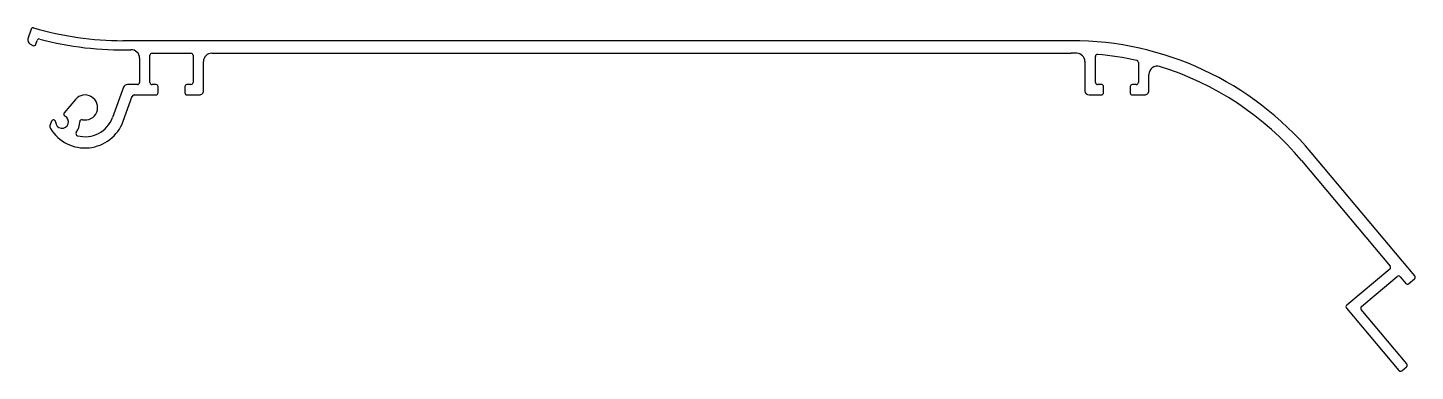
# Model space of a CAD drawing. Extents: x 893 to 1225, y 2261 to 2343.
import ezdxf

# ---------------------------------------------------------------- set-up
doc = ezdxf.new("R2010")
doc.units = 0
doc.layers.get('0').update_dxf_attribs({"linetype": 'CONTINUOUS'})

msp = doc.modelspace()

# ---------------------------------------------------------------- linework, layer by layer
at = {"color": 0}
for p, q in [((893.56, 2342.99), (892.82, 2340.67)), ((893.27, 2339.5), (893.99, 2339.09)), ((894.72, 2339.38), (895.01, 2340.31)), ((1142.68, 2340.25), (915.51, 2340.25)), ((919.55, 2336.09), (919.55, 2330.26)), ((922.05, 2330.25), (922.05, 2336.75)), ((922.55, 2337.25), (931.84, 2337.25)), ((932.35, 2336.75), (932.35, 2336.75)), ((932.35, 2336.75), (932.35, 2330.25)), ((936.85, 2337.25), (1142.66, 2337.25)), ((1148.45, 2330.25), (1148.45, 2336.47)), ((934.85, 2328.25), (934.85, 2335.23)), ((1145.95, 2335.26), (1145.95, 2328.24)), ((1158.75, 2335.03), (1158.75, 2335.03)), ((1158.75, 2335.03), (1158.75, 2330.25)), ((919.05, 2329.75), (916.65, 2329.75)), ((923.5, 2329.75), (922.55, 2329.75)), ((931.85, 2329.75), (930.89, 2329.75)), ((1148.45, 2330.25), (1148.45, 2330.25)), ((1149.89, 2329.75), (1148.95, 2329.75)), ((1158.25, 2329.75), (1157.3, 2329.75)), ((1161.25, 2328.26), (1161.25, 2332.16)), ((904.19, 2326.17), (901.5, 2322.96)), ((915.71, 2329.09), (913.07, 2321.86)), ((915.61, 2320.93), (917.79, 2326.92)), ((918.25, 2327.25), (923.5, 2327.25)), ((924, 2327.75), (924, 2329.25)), ((930.4, 2329.25), (930.4, 2327.75)), ((930.9, 2327.25), (933.85, 2327.25)), ((1146.96, 2327.25), (1149.9, 2327.25)), ((1150.4, 2327.75), (1150.4, 2329.26)), ((1156.8, 2329.25), (1156.8, 2327.74)), ((1157.3, 2327.25), (1160.25, 2327.25)), ((898.47, 2320.93), (898.14, 2320.07)), ((1224.93, 2283.9), (1200.13, 2313.46)), ((1197.83, 2311.53), (1219.04, 2286.26)), ((1218.97, 2285.55), (1208.63, 2276.88)), ((1212.15, 2276.57), (1220.73, 2283.77)), ((1221.44, 2283.71), (1222.79, 2282.1)), ((1223.49, 2282.04), (1224.87, 2283.19)), ((1208.57, 2276.17), (1221.11, 2261.23)), ((1223.02, 2262.84), (1212.09, 2275.86)), ((1221.81, 2261.17), (1222.96, 2262.14))]:
    msp.add_line(p, q, dxfattribs=at)
for centre, radius, start, end in [((894.04, 2342.85), 0.5, 74.1136, 163.4656), ((915.45, 2415.25), 75, 253.5211, 270.0495), ((893.77, 2340.37), 1, 162.3987, 239.999), ((894.24, 2339.52), 0.5, 239.9982, 343.0853), ((895.49, 2340.16), 0.5, 74.0361, 162.4059), ((915.45, 2415.25), 77.2, 255.1234, 271.5041), ((1142.68, 2265.25), 75, 40, 90), ((917.55, 2336.08), 2, 0.4999, 92.0442), ((922.55, 2336.75), 0.5, 89.9993, 180.0011), ((931.85, 2336.75), 0.5, 359.9991, 90.7334), ((936.85, 2335.25), 2, 90, 180.615), ((1142.68, 2265.25), 72, 88.962, 90.0154), ((1143.95, 2335.24), 2, 0.6161, 89.0171), ((1148.95, 2336.47), 0.5, 84.5718, 179.9999), ((1142.68, 2265.25), 72, 77.4223, 84.9662), ((1158.25, 2335.03), 0.5, 0.0003, 77.4225), ((1163.25, 2332.16), 2, 72.9107, 180.0019), ((1142.68, 2265.25), 72, 40, 72.9111), ((916.65, 2328.75), 1, 90.0008, 159.9998), ((919.05, 2330.25), 0.5, 269.9981, 1.4008), ((922.55, 2330.25), 0.5, 180.1517, 269.997), ((923.5, 2329.25), 0.5, 0.0002, 90.0012), ((930.9, 2329.25), 0.5, 90.7346, 179.9944), ((931.85, 2330.25), 0.5, 271.0744, 0.1497), ((1148.95, 2330.25), 0.5, 179.9999, 270.3497), ((1149.9, 2329.25), 0.5, 0.8592, 90.3497), ((1157.3, 2329.25), 0.5, 89.9965, 180.0016), ((1158.25, 2330.25), 0.5, 270.345, 0.0003), ((906.5, 2324.25), 3, 257.4974, 140.1262), ((918.26, 2326.75), 0.5, 91.0742, 160.5771), ((923.5, 2327.75), 0.5, 270.7344, 0.0016), ((930.9, 2327.75), 0.5, 179.993, 271.0722), ((933.85, 2328.25), 1, 269.9989, 360), ((1146.95, 2328.25), 1, 180.6161, 270.5731), ((1149.9, 2327.75), 0.5, 270.3475, 0.1522), ((1157.3, 2327.75), 0.5, 180.8577, 270.7332), ((1160.25, 2328.25), 1, 269.9998, 0.3492), ((901.88, 2322.64), 0.5, 139.9984, 244.1157), ((899.07, 2319.71), 1, 158.9918, 211.4265), ((906.5, 2324.25), 9.7, 211.4308, 340.0003), ((898.94, 2320.76), 0.5, 1.0567, 160.14), ((900.99, 2320.8), 1.55, 181.0581, 64.1124), ((900.99, 2320.8), 4.25, 323.5122, 0.3358), ((906.5, 2324.25), 7, 254.9429, 339.9991), ((905.74, 2320.83), 0.5, 77.4966, 181.17), ((904.81, 2317.97), 0.5, 143.5089, 254.9518), ((1218.65, 2285.94), 0.5, 310, 40), ((1221.06, 2283.38), 0.5, 40, 130), ((1224.55, 2283.58), 0.5, 310, 40), ((1223.17, 2282.42), 0.5, 220, 310), ((1208.95, 2276.49), 0.5, 130, 220), ((1212.48, 2276.19), 0.5, 130, 220), ((1222.64, 2262.52), 0.5, 310, 40), ((1221.49, 2261.56), 0.5, 220, 310)]:
    msp.add_arc(centre, radius, start, end, dxfattribs=at)

doc.saveas('drawing.dxf')
